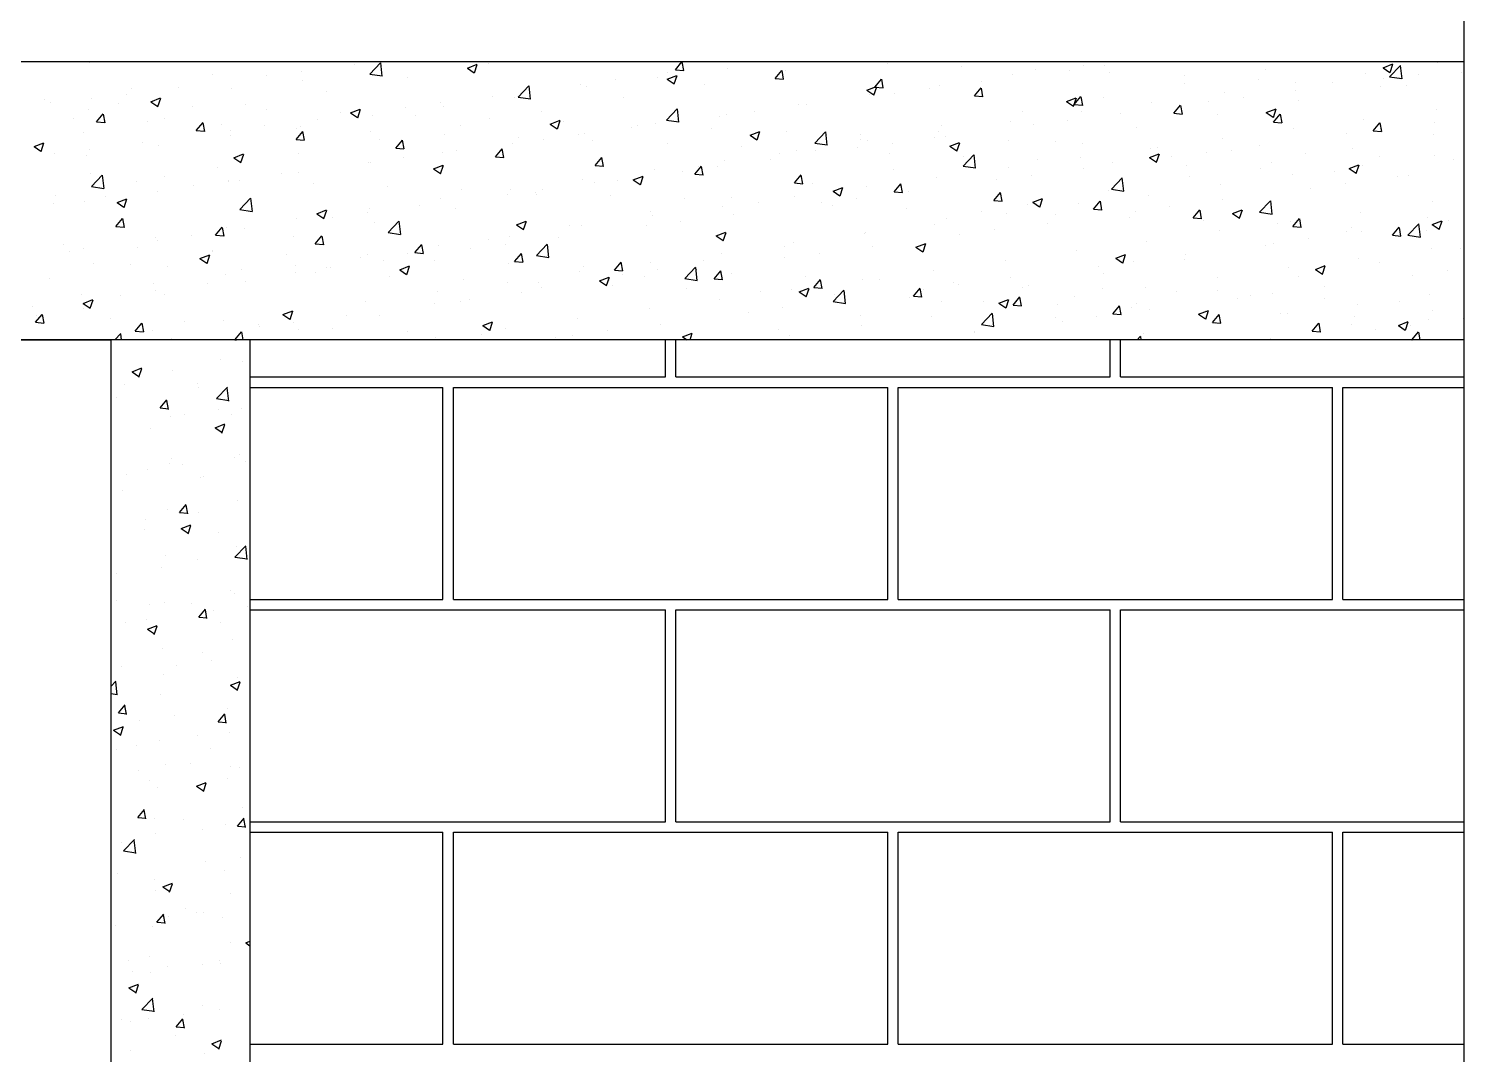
# Model space of a CAD drawing. Header units: metres. Extents: x 2267204 to 2267561, y 3771 to 3959.
# Drawn here: x 2267523.67 to 2267524.868, y 3941.097 to 3941.952 of the extents above; entities that cross this region are included whole.
import ezdxf

# ---------------------------------------------------------------- set-up
doc = ezdxf.new("R2010")
doc.units = ezdxf.units.M
doc.header["$LTSCALE"] = 3.5
doc.header["$MEASUREMENT"] = 0
doc.layers.get('0').update_dxf_attribs({"linetype": 'CONTINUOUS'})

# ---------------------------------------------------------------- blocks, each defined once
blk = doc.blocks.new('A$C267C1C9C')
for p, q in [((4990.573, 2436.658), (4990.573, 2614.691)), ((4990.573, 2595.223), (4842.27, 2595.223)), ((4964.654, 2594.966), (4964.869, 2595.223)), ((4964.933, 2594.938), (4964.88, 2595.223)), ((4945.418, 2595.188), (4945.418, 2595.188)), ((4949.44, 2594.81), (4949.44, 2594.81)), ((4951.225, 2594.766), (4951.225, 2594.766)), ((4952.368, 2594.917), (4952.368, 2594.917)), ((4954.098, 2595.144), (4954.098, 2595.144)), ((4954.608, 2594.823), (4954.964, 2595.194)), ((4954.608, 2594.823), (4955.015, 2594.76)), ((4954.757, 2594.966), (4954.757, 2594.966)), ((4955.02, 2594.755), (4954.97, 2595.189)), ((4957.817, 2595.02), (4958.137, 2595.143)), ((4957.817, 2595.02), (4958.044, 2594.867)), ((4958.05, 2594.862), (4958.142, 2595.138)), ((4958.524, 2595.179), (4958.524, 2595.179)), ((4964.379, 2594.654), (4964.699, 2594.777)), ((4964.409, 2594.859), (4964.409, 2594.859)), ((4964.612, 2594.496), (4964.705, 2594.772)), ((4964.654, 2594.966), (4964.927, 2594.943)), ((4966.375, 2595.016), (4966.375, 2595.016)), ((4967.929, 2594.68), (4968.15, 2594.942)), ((4968.208, 2594.651), (4968.155, 2594.937)), ((4968.257, 2594.952), (4968.257, 2594.952)), ((4971.617, 2595.171), (4971.617, 2595.171)), ((4974.055, 2595.068), (4974.055, 2595.068)), ((4975.714, 2594.795), (4975.714, 2594.795)), ((4976.492, 2594.965), (4976.492, 2594.965)), ((4977.605, 2594.954), (4977.605, 2594.954)), ((4978.058, 2595.116), (4978.058, 2595.116)), ((4978.748, 2595.104), (4978.748, 2595.104)), ((4978.93, 2594.862), (4978.93, 2594.862)), ((4981.368, 2594.759), (4981.368, 2594.759)), ((4984.047, 2594.97), (4984.047, 2594.97)), ((4987.332, 2594.845), (4987.332, 2594.845)), ((4987.904, 2595.03), (4988.223, 2595.153)), ((4987.904, 2595.03), (4988.131, 2594.877)), ((4988.117, 2594.736), (4988.473, 2595.107)), ((4988.117, 2594.736), (4988.523, 2594.673)), ((4988.137, 2594.872), (4988.229, 2595.148)), ((4988.529, 2594.668), (4988.479, 2595.102)), ((4989.06, 2594.819), (4989.06, 2594.819)), ((4989.704, 2595.187), (4989.704, 2595.187)), ((4990.467, 2594.882), (4990.467, 2594.882)), ((4946.777, 2594.353), (4946.777, 2594.353)), ((4948.341, 2594.387), (4948.341, 2594.387)), ((4950.078, 2594.332), (4950.078, 2594.332)), ((4952.385, 2594.624), (4952.385, 2594.624)), ((4953.198, 2594.264), (4953.198, 2594.264)), ((4955.861, 2594.721), (4955.861, 2594.721)), ((4959.482, 2594.067), (4959.838, 2594.438)), ((4959.894, 2593.999), (4959.843, 2594.433)), ((4961.537, 2594.481), (4961.537, 2594.481)), ((4961.724, 2594.402), (4961.724, 2594.402)), ((4962.68, 2594.631), (4962.68, 2594.631)), ((4964.068, 2594.724), (4964.068, 2594.724)), ((4964.379, 2594.654), (4964.607, 2594.501)), ((4965.594, 2594.495), (4965.594, 2594.495)), ((4967.929, 2594.68), (4968.202, 2594.656)), ((4970.942, 2594.288), (4971.262, 2594.411)), ((4970.942, 2594.288), (4971.169, 2594.135)), ((4971.175, 2594.13), (4971.267, 2594.406)), ((4971.205, 2594.393), (4971.425, 2594.656)), ((4971.205, 2594.393), (4971.478, 2594.369)), ((4971.483, 2594.365), (4971.431, 2594.651)), ((4972.991, 2594.346), (4972.991, 2594.346)), ((4973.342, 2594.452), (4973.342, 2594.452)), ((4974.48, 2594.107), (4974.7, 2594.369)), ((4974.759, 2594.078), (4974.706, 2594.364)), ((4974.721, 2594.574), (4974.721, 2594.574)), ((4981.384, 2594.513), (4981.384, 2594.513)), ((4983.805, 2594.656), (4983.805, 2594.656)), ((4985.026, 2594.552), (4985.026, 2594.552)), ((4985.033, 2594.289), (4985.033, 2594.289)), ((4986.243, 2594.553), (4986.243, 2594.553)), ((4987.804, 2594.424), (4987.804, 2594.424)), ((4987.916, 2594.668), (4987.916, 2594.668)), ((4988.681, 2594.45), (4988.681, 2594.45)), ((4943.914, 2593.971), (4943.914, 2593.971)), ((4944.114, 2593.896), (4944.114, 2593.896)), ((4945.468, 2594.008), (4945.468, 2594.008)), ((4946.352, 2593.868), (4946.352, 2593.868)), ((4946.612, 2594.159), (4946.612, 2594.159)), ((4947.418, 2593.913), (4947.737, 2594.036)), ((4947.418, 2593.913), (4947.645, 2593.76)), ((4947.651, 2593.755), (4947.743, 2594.031)), ((4947.734, 2594.01), (4947.734, 2594.01)), ((4950.535, 2593.807), (4950.535, 2593.807)), ((4956.923, 2593.874), (4956.923, 2593.874)), ((4958.653, 2594.101), (4958.653, 2594.101)), ((4959.352, 2594.06), (4959.352, 2594.06)), ((4959.482, 2594.067), (4959.888, 2594.004)), ((4962.931, 2594.038), (4962.931, 2594.038)), ((4968.691, 2593.838), (4968.691, 2593.838)), ((4968.964, 2593.816), (4968.964, 2593.816)), ((4971.036, 2594.16), (4971.036, 2594.16)), ((4971.848, 2594.196), (4971.848, 2594.196)), ((4974.48, 2594.107), (4974.753, 2594.083)), ((4977.504, 2593.923), (4977.824, 2594.045)), ((4977.504, 2593.923), (4977.731, 2593.77)), ((4977.737, 2593.765), (4977.83, 2594.041)), ((4977.755, 2593.82), (4977.975, 2594.083)), ((4977.755, 2593.82), (4978.028, 2593.796)), ((4978.034, 2593.791), (4977.981, 2594.078)), ((4978.721, 2594.056), (4978.721, 2594.056)), ((4980.309, 2593.888), (4980.309, 2593.888)), ((4981.031, 2593.534), (4981.251, 2593.796)), ((4981.309, 2593.505), (4981.256, 2593.791)), ((4982.16, 2593.91), (4982.16, 2593.91)), ((4982.681, 2594.231), (4982.681, 2594.231)), ((4983.303, 2594.061), (4983.303, 2594.061)), ((4985.141, 2593.967), (4985.141, 2593.967)), ((4944.877, 2593.357), (4944.877, 2593.357)), ((4945.362, 2593.668), (4945.362, 2593.668)), ((4945.636, 2593.251), (4945.856, 2593.513)), ((4945.915, 2593.222), (4945.862, 2593.508)), ((4947.872, 2593.35), (4947.872, 2593.35)), ((4948.789, 2593.765), (4948.789, 2593.765)), ((4951.227, 2593.662), (4951.227, 2593.662)), ((4952.896, 2593.343), (4952.896, 2593.343)), ((4953.665, 2593.559), (4953.665, 2593.559)), ((4953.98, 2593.547), (4954.3, 2593.67)), ((4953.98, 2593.547), (4954.207, 2593.394)), ((4954.213, 2593.389), (4954.306, 2593.665)), ((4954.701, 2593.446), (4954.701, 2593.446)), ((4955.78, 2593.723), (4955.78, 2593.723)), ((4956.102, 2593.456), (4956.102, 2593.456)), ((4957.046, 2593.768), (4957.046, 2593.768)), ((4958.54, 2593.353), (4958.54, 2593.353)), ((4960.268, 2593.581), (4960.268, 2593.581)), ((4964.355, 2593.311), (4964.711, 2593.682)), ((4964.767, 2593.244), (4964.717, 2593.677)), ((4966.092, 2593.438), (4966.092, 2593.438)), ((4966.319, 2593.496), (4966.319, 2593.496)), ((4967.235, 2593.588), (4967.235, 2593.588)), ((4976.057, 2593.599), (4976.057, 2593.599)), ((4978.003, 2593.596), (4978.003, 2593.596)), ((4979.276, 2593.531), (4979.276, 2593.531)), ((4981.031, 2593.534), (4981.303, 2593.51)), ((4982.478, 2593.51), (4982.478, 2593.51)), ((4984.067, 2593.557), (4984.387, 2593.68)), ((4984.067, 2593.557), (4984.294, 2593.404)), ((4984.3, 2593.399), (4984.392, 2593.675)), ((4984.306, 2593.247), (4984.526, 2593.509)), ((4984.584, 2593.218), (4984.532, 2593.505)), ((4987.277, 2593.325), (4987.277, 2593.325)), ((4989.648, 2593.667), (4989.648, 2593.667)), ((4945.209, 2592.893), (4945.209, 2592.893)), ((4945.636, 2593.251), (4945.909, 2593.227)), ((4947.314, 2593.254), (4947.314, 2593.254)), ((4948.911, 2592.964), (4949.131, 2593.227)), ((4948.911, 2592.964), (4949.184, 2592.941)), ((4949.19, 2592.936), (4949.137, 2593.222)), ((4949.752, 2593.151), (4949.752, 2593.151)), ((4950.024, 2592.965), (4950.024, 2592.965)), ((4951.167, 2593.116), (4951.167, 2593.116)), ((4952.187, 2592.678), (4952.407, 2592.94)), ((4952.19, 2593.048), (4952.19, 2593.048)), ((4952.329, 2593.104), (4952.329, 2593.104)), ((4952.465, 2592.649), (4952.412, 2592.935)), ((4954.627, 2592.945), (4954.627, 2592.945)), ((4957.605, 2593.123), (4957.605, 2593.123)), ((4960.543, 2593.181), (4960.862, 2593.304)), ((4960.543, 2593.181), (4960.77, 2593.028)), ((4960.776, 2593.023), (4960.868, 2593.299)), ((4960.977, 2593.25), (4960.977, 2593.25)), ((4961.668, 2592.882), (4961.668, 2592.882)), ((4963.208, 2593.058), (4963.208, 2593.058)), ((4963.415, 2593.147), (4963.415, 2593.147)), ((4964.013, 2593.204), (4964.013, 2593.204)), ((4964.355, 2593.311), (4964.761, 2593.248)), ((4965.853, 2593.044), (4965.853, 2593.044)), ((4967.105, 2592.816), (4967.425, 2592.938)), ((4967.338, 2592.658), (4967.431, 2592.934)), ((4968.29, 2592.941), (4968.29, 2592.941)), ((4969.229, 2592.556), (4969.584, 2592.926)), ((4969.641, 2592.488), (4969.59, 2592.921)), ((4973.287, 2592.932), (4973.287, 2592.932)), ((4973.394, 2593.142), (4973.394, 2593.142)), ((4975.658, 2593.275), (4975.658, 2593.275)), ((4976.404, 2593.152), (4976.404, 2593.152)), ((4977.547, 2593.303), (4977.547, 2593.303)), ((4979.815, 2593.053), (4979.815, 2593.053)), ((4984.306, 2593.247), (4984.579, 2593.223)), ((4984.97, 2593.032), (4984.97, 2593.032)), ((4986.715, 2592.867), (4986.715, 2592.867)), ((4987.581, 2592.961), (4987.801, 2593.223)), ((4987.581, 2592.961), (4987.854, 2592.937)), ((4987.86, 2592.932), (4987.807, 2593.218)), ((4987.858, 2593.018), (4987.858, 2593.018)), ((4989.588, 2593.245), (4989.588, 2593.245)), ((4943.581, 2592.44), (4943.901, 2592.563)), ((4943.581, 2592.44), (4943.808, 2592.287)), ((4943.814, 2592.282), (4943.906, 2592.558)), ((4947.14, 2592.586), (4947.14, 2592.586)), ((4947.678, 2592.49), (4947.678, 2592.49)), ((4950.023, 2592.811), (4950.023, 2592.811)), ((4952.187, 2592.678), (4952.459, 2592.654)), ((4954.942, 2592.666), (4954.942, 2592.666)), ((4955.462, 2592.391), (4955.682, 2592.654)), ((4955.462, 2592.391), (4955.735, 2592.367)), ((4955.741, 2592.363), (4955.688, 2592.649)), ((4957.065, 2592.842), (4957.065, 2592.842)), ((4959.297, 2592.54), (4959.297, 2592.54)), ((4959.503, 2592.739), (4959.503, 2592.739)), ((4960.335, 2592.68), (4960.335, 2592.68)), ((4961.479, 2592.83), (4961.479, 2592.83)), ((4961.94, 2592.636), (4961.94, 2592.636)), ((4964.378, 2592.533), (4964.378, 2592.533)), ((4966.816, 2592.43), (4966.816, 2592.43)), ((4967.105, 2592.816), (4967.332, 2592.662)), ((4969.229, 2592.556), (4969.635, 2592.493)), ((4970.647, 2592.395), (4970.647, 2592.395)), ((4970.728, 2592.838), (4970.728, 2592.838)), ((4970.731, 2592.684), (4970.731, 2592.684)), ((4970.98, 2592.64), (4970.98, 2592.64)), ((4971.79, 2592.545), (4971.79, 2592.545)), ((4973.166, 2592.735), (4973.166, 2592.735)), ((4973.52, 2592.773), (4973.52, 2592.773)), ((4973.668, 2592.45), (4973.987, 2592.573)), ((4973.668, 2592.45), (4973.895, 2592.297)), ((4973.9, 2592.292), (4973.993, 2592.568)), ((4975.603, 2592.632), (4975.603, 2592.632)), ((4977.152, 2592.596), (4977.152, 2592.596)), ((4978.041, 2592.529), (4978.041, 2592.529)), ((4980.479, 2592.426), (4980.479, 2592.426)), ((4982.626, 2592.711), (4982.626, 2592.711)), ((4983.831, 2592.487), (4983.831, 2592.487)), ((4989.548, 2592.826), (4989.548, 2592.826)), ((4944.267, 2592.207), (4944.267, 2592.207)), ((4945.307, 2592.148), (4945.307, 2592.148)), ((4945.41, 2592.358), (4945.41, 2592.358)), ((4950.143, 2592.074), (4950.463, 2592.197)), ((4950.143, 2592.074), (4950.371, 2591.921)), ((4950.376, 2591.916), (4950.469, 2592.192)), ((4952.279, 2592.209), (4952.279, 2592.209)), ((4954.579, 2591.922), (4954.579, 2591.922)), ((4954.646, 2591.926), (4954.646, 2591.926)), ((4955.722, 2592.073), (4955.722, 2592.073)), ((4956.99, 2592.248), (4956.99, 2592.248)), ((4957.451, 2592.3), (4957.451, 2592.3)), ((4958.737, 2592.105), (4958.957, 2592.367)), ((4958.737, 2592.105), (4959.01, 2592.081)), ((4959.016, 2592.076), (4958.963, 2592.362)), ((4962.012, 2591.818), (4962.233, 2592.081)), ((4962.291, 2591.789), (4962.238, 2592.076)), ((4966.264, 2591.976), (4966.264, 2591.976)), ((4967.763, 2592.015), (4967.763, 2592.015)), ((4968.068, 2592.227), (4968.068, 2592.227)), ((4968.636, 2592.318), (4968.636, 2592.318)), ((4969.253, 2592.327), (4969.253, 2592.327)), ((4971.691, 2592.224), (4971.691, 2592.224)), ((4974.102, 2591.8), (4974.458, 2592.171)), ((4974.128, 2592.121), (4974.128, 2592.121)), ((4974.514, 2591.732), (4974.464, 2592.166)), ((4974.489, 2592.139), (4974.489, 2592.139)), ((4976.566, 2592.018), (4976.566, 2592.018)), ((4977.947, 2592.076), (4977.947, 2592.076)), ((4979.004, 2591.915), (4979.004, 2591.915)), ((4980.23, 2592.084), (4980.55, 2592.207)), ((4980.23, 2592.084), (4980.457, 2591.931)), ((4980.254, 2592.368), (4980.254, 2592.368)), ((4980.463, 2591.926), (4980.556, 2592.202)), ((4980.959, 2592.109), (4980.959, 2592.109)), ((4982.102, 2592.26), (4982.102, 2592.26)), ((4982.916, 2592.323), (4982.916, 2592.323)), ((4984.222, 2591.912), (4984.222, 2591.912)), ((4985.354, 2592.22), (4985.354, 2592.22)), ((4986.885, 2592.369), (4986.885, 2592.369)), ((4987.791, 2592.117), (4987.791, 2592.117)), ((4989.593, 2592.147), (4989.593, 2592.147)), ((4990.229, 2592.014), (4990.229, 2592.014)), ((4945.443, 2591.546), (4945.443, 2591.546)), ((4945.467, 2591.131), (4945.823, 2591.501)), ((4945.879, 2591.063), (4945.828, 2591.496)), ((4947.881, 2591.443), (4947.881, 2591.443)), ((4949.616, 2591.752), (4949.616, 2591.752)), ((4951.695, 2591.542), (4951.695, 2591.542)), ((4952.274, 2591.584), (4952.274, 2591.584)), ((4956.706, 2591.709), (4957.026, 2591.831)), ((4956.706, 2591.709), (4956.933, 2591.555)), ((4956.939, 2591.55), (4957.031, 2591.826)), ((4962.012, 2591.818), (4962.285, 2591.794)), ((4963.268, 2591.343), (4963.588, 2591.466)), ((4963.501, 2591.185), (4963.594, 2591.461)), ((4963.957, 2591.684), (4963.957, 2591.684)), ((4964.891, 2591.637), (4964.891, 2591.637)), ((4965.288, 2591.532), (4965.508, 2591.794)), ((4965.288, 2591.532), (4965.561, 2591.508)), ((4965.405, 2591.77), (4965.405, 2591.77)), ((4965.566, 2591.503), (4965.514, 2591.789)), ((4966.034, 2591.787), (4966.034, 2591.787)), ((4968.563, 2591.245), (4968.783, 2591.507)), ((4968.842, 2591.216), (4968.789, 2591.503)), ((4971.826, 2591.682), (4971.826, 2591.682)), ((4974.102, 2591.8), (4974.508, 2591.737)), ((4975.603, 2591.754), (4975.603, 2591.754)), ((4976.345, 2591.502), (4976.345, 2591.502)), ((4978.075, 2591.73), (4978.075, 2591.73)), ((4981.441, 2591.812), (4981.441, 2591.812)), ((4981.559, 2591.455), (4981.559, 2591.455)), ((4983.879, 2591.709), (4983.879, 2591.709)), ((4984.915, 2591.512), (4984.915, 2591.512)), ((4986.317, 2591.606), (4986.317, 2591.606)), ((4986.793, 2591.719), (4987.112, 2591.841)), ((4986.793, 2591.719), (4987.02, 2591.565)), ((4987.025, 2591.56), (4987.118, 2591.836)), ((4987.221, 2591.804), (4987.221, 2591.804)), ((4988.387, 2591.444), (4988.387, 2591.444)), ((4988.754, 2591.503), (4988.754, 2591.503)), ((4945.467, 2591.131), (4945.873, 2591.068)), ((4946.952, 2591.295), (4946.952, 2591.295)), ((4947.623, 2590.97), (4947.623, 2590.97)), ((4948.822, 2591.164), (4948.822, 2591.164)), ((4949.966, 2591.315), (4949.966, 2591.315)), ((4949.967, 2591.291), (4949.967, 2591.291)), ((4950.318, 2591.34), (4950.318, 2591.34)), ((4952.756, 2591.237), (4952.756, 2591.237)), ((4955.194, 2591.134), (4955.194, 2591.134)), ((4957.631, 2591.031), (4957.631, 2591.031)), ((4959.241, 2591.02), (4959.241, 2591.02)), ((4960.277, 2591.029), (4960.277, 2591.029)), ((4961.613, 2591.362), (4961.613, 2591.362)), ((4962.007, 2591.257), (4962.007, 2591.257)), ((4962.742, 2591.313), (4962.742, 2591.313)), ((4963.268, 2591.343), (4963.495, 2591.19)), ((4968.563, 2591.245), (4968.836, 2591.221)), ((4969.163, 2591.225), (4969.163, 2591.225)), ((4969.831, 2590.977), (4970.151, 2591.1)), ((4969.831, 2590.977), (4970.058, 2590.824)), ((4970.064, 2590.819), (4970.156, 2591.095)), ((4970.925, 2591.12), (4970.925, 2591.12)), ((4971.838, 2590.959), (4972.058, 2591.221)), ((4971.838, 2590.959), (4972.111, 2590.935)), ((4972.117, 2590.93), (4972.064, 2591.216)), ((4972.318, 2590.972), (4972.318, 2590.972)), ((4973.231, 2591.412), (4973.231, 2591.412)), ((4975.202, 2591.351), (4975.202, 2591.351)), ((4978.896, 2590.998), (4978.896, 2590.998)), ((4978.976, 2591.044), (4979.331, 2591.415)), ((4978.976, 2591.044), (4979.382, 2590.981)), ((4979.388, 2590.976), (4979.337, 2591.41)), ((4982.57, 2591.191), (4982.57, 2591.191)), ((4985.514, 2591.066), (4985.514, 2591.066)), ((4986.657, 2591.217), (4986.657, 2591.217)), ((4944.209, 2590.557), (4944.209, 2590.557)), ((4944.289, 2590.838), (4944.289, 2590.838)), ((4945.251, 2590.627), (4945.251, 2590.627)), ((4945.939, 2590.785), (4945.939, 2590.785)), ((4946.307, 2590.601), (4946.626, 2590.724)), ((4946.307, 2590.601), (4946.534, 2590.448)), ((4946.54, 2590.443), (4946.632, 2590.719)), ((4950.34, 2590.375), (4950.696, 2590.746)), ((4950.752, 2590.307), (4950.702, 2590.741)), ((4956.25, 2590.499), (4956.25, 2590.499)), ((4956.935, 2590.727), (4956.935, 2590.727)), ((4959.134, 2590.879), (4959.134, 2590.879)), ((4960.069, 2590.928), (4960.069, 2590.928)), ((4960.079, 2590.856), (4960.079, 2590.856)), ((4962.507, 2590.825), (4962.507, 2590.825)), ((4964.944, 2590.722), (4964.944, 2590.722)), ((4966.499, 2590.768), (4966.499, 2590.768)), ((4967.382, 2590.619), (4967.382, 2590.619)), ((4968.58, 2590.798), (4968.58, 2590.798)), ((4969.446, 2590.594), (4969.446, 2590.594)), ((4969.819, 2590.516), (4969.819, 2590.516)), ((4970.589, 2590.744), (4970.589, 2590.744)), ((4975.114, 2590.672), (4975.334, 2590.934)), ((4975.114, 2590.672), (4975.386, 2590.648)), ((4975.392, 2590.643), (4975.339, 2590.929)), ((4976.233, 2590.541), (4976.233, 2590.541)), ((4976.393, 2590.611), (4976.713, 2590.734)), ((4976.393, 2590.611), (4976.62, 2590.458)), ((4976.626, 2590.453), (4976.719, 2590.729)), ((4977.892, 2590.556), (4977.892, 2590.556)), ((4978.389, 2590.385), (4978.609, 2590.648)), ((4978.668, 2590.357), (4978.615, 2590.643)), ((4980.198, 2590.848), (4980.198, 2590.848)), ((4982.63, 2590.686), (4982.63, 2590.686)), ((4983.849, 2590.288), (4984.205, 2590.659)), ((4984.261, 2590.22), (4984.211, 2590.654)), ((4989.537, 2590.627), (4989.537, 2590.627)), ((4946.27, 2589.816), (4946.49, 2590.079)), ((4946.548, 2589.787), (4946.495, 2590.074)), ((4950.34, 2590.375), (4950.747, 2590.312)), ((4952.218, 2590.064), (4952.218, 2590.064)), ((4952.869, 2590.236), (4953.189, 2590.358)), ((4952.869, 2590.236), (4953.096, 2590.083)), ((4953.102, 2590.078), (4953.195, 2590.354)), ((4953.378, 2590.121), (4953.378, 2590.121)), ((4954.521, 2590.272), (4954.521, 2590.272)), ((4954.59, 2590.406), (4954.59, 2590.406)), ((4957.416, 2590.399), (4957.416, 2590.399)), ((4963.836, 2590.31), (4963.836, 2590.31)), ((4963.902, 2590.163), (4963.902, 2590.163)), ((4966.208, 2590.456), (4966.208, 2590.456)), ((4966.562, 2590.214), (4966.562, 2590.214)), ((4972.257, 2590.413), (4972.257, 2590.413)), ((4973.569, 2590.084), (4973.569, 2590.084)), ((4974.695, 2590.31), (4974.695, 2590.31)), ((4975.547, 2590.234), (4975.547, 2590.234)), ((4977.132, 2590.207), (4977.132, 2590.207)), ((4978.389, 2590.385), (4978.662, 2590.362)), ((4979.57, 2590.104), (4979.57, 2590.104)), ((4979.757, 2590.308), (4979.757, 2590.308)), ((4980.901, 2590.459), (4980.901, 2590.459)), ((4981.664, 2590.099), (4981.884, 2590.361)), ((4981.664, 2590.099), (4981.937, 2590.075)), ((4981.943, 2590.07), (4981.89, 2590.356)), ((4982.956, 2590.246), (4983.275, 2590.368)), ((4982.956, 2590.246), (4983.183, 2590.093)), ((4983.189, 2590.088), (4983.281, 2590.364)), ((4983.849, 2590.288), (4984.255, 2590.225)), ((4984.939, 2589.812), (4985.16, 2590.075)), ((4985.218, 2589.784), (4985.165, 2590.07)), ((4987.166, 2590.284), (4987.166, 2590.284)), ((4989.359, 2590.102), (4989.359, 2590.102)), ((4990.069, 2590.023), (4990.069, 2590.023)), ((4946.27, 2589.816), (4946.543, 2589.792)), ((4949.545, 2589.53), (4949.765, 2589.792)), ((4949.824, 2589.501), (4949.771, 2589.787)), ((4949.912, 2589.771), (4949.912, 2589.771)), ((4950.494, 2589.741), (4950.494, 2589.741)), ((4954.753, 2589.942), (4954.753, 2589.942)), ((4955.214, 2589.619), (4955.57, 2589.99)), ((4955.214, 2589.619), (4955.62, 2589.556)), ((4955.626, 2589.551), (4955.575, 2589.985)), ((4959.432, 2589.87), (4959.751, 2589.993)), ((4959.432, 2589.87), (4959.659, 2589.717)), ((4959.664, 2589.712), (4959.757, 2589.988)), ((4961.173, 2589.853), (4961.173, 2589.853)), ((4961.557, 2589.842), (4961.557, 2589.842)), ((4963.689, 2589.836), (4963.689, 2589.836)), ((4964.832, 2589.986), (4964.832, 2589.986)), ((4965.994, 2589.504), (4966.314, 2589.627)), ((4966.227, 2589.346), (4966.32, 2589.622)), ((4970.869, 2589.6), (4970.869, 2589.6)), ((4970.906, 2589.627), (4970.906, 2589.627)), ((4973.176, 2589.892), (4973.176, 2589.892)), ((4974.001, 2589.55), (4974.001, 2589.55)), ((4975.144, 2589.701), (4975.144, 2589.701)), ((4976.874, 2589.929), (4976.874, 2589.929)), ((4982.008, 2590.001), (4982.008, 2590.001)), ((4982.515, 2589.67), (4982.515, 2589.67)), ((4984.445, 2589.898), (4984.445, 2589.898)), ((4984.859, 2589.992), (4984.859, 2589.992)), ((4984.939, 2589.812), (4985.212, 2589.788)), ((4986.696, 2589.645), (4986.696, 2589.645)), ((4986.883, 2589.795), (4986.883, 2589.795)), ((4987.185, 2589.643), (4987.185, 2589.643)), ((4988.215, 2589.526), (4988.435, 2589.788)), ((4988.493, 2589.497), (4988.441, 2589.783)), ((4988.722, 2589.532), (4989.078, 2589.903)), ((4989.134, 2589.464), (4989.084, 2589.898)), ((4989.321, 2589.692), (4989.321, 2589.692)), ((4989.518, 2589.88), (4989.838, 2590.003)), ((4989.518, 2589.88), (4989.745, 2589.727)), ((4989.751, 2589.722), (4989.844, 2589.998)), ((4944.554, 2589.213), (4944.554, 2589.213)), ((4945.196, 2589.107), (4945.196, 2589.107)), ((4946.992, 2589.11), (4946.992, 2589.11)), ((4947.567, 2589.45), (4947.567, 2589.45)), ((4947.621, 2589.363), (4947.621, 2589.363)), ((4948.764, 2589.514), (4948.764, 2589.514)), ((4949.545, 2589.53), (4949.818, 2589.506)), ((4952.09, 2589.485), (4952.09, 2589.485)), ((4952.82, 2589.243), (4953.04, 2589.505)), ((4952.82, 2589.243), (4953.093, 2589.219)), ((4953.099, 2589.214), (4953.046, 2589.501)), ((4956.095, 2588.957), (4956.316, 2589.219)), ((4956.374, 2588.928), (4956.321, 2589.214)), ((4956.879, 2589.207), (4956.879, 2589.207)), ((4957.933, 2589.078), (4957.933, 2589.078)), ((4958.51, 2589.396), (4958.51, 2589.396)), ((4959.076, 2589.228), (4959.076, 2589.228)), ((4959.186, 2589.5), (4959.186, 2589.5)), ((4960.087, 2588.863), (4960.443, 2589.234)), ((4960.499, 2588.795), (4960.449, 2589.229)), ((4960.805, 2589.456), (4960.805, 2589.456)), ((4965.994, 2589.504), (4966.221, 2589.351)), ((4968.243, 2589.169), (4968.243, 2589.169)), ((4968.525, 2589.278), (4968.525, 2589.278)), ((4971.117, 2589.171), (4971.117, 2589.171)), ((4972.557, 2589.139), (4972.876, 2589.261)), ((4972.557, 2589.139), (4972.784, 2588.985)), ((4972.789, 2588.981), (4972.882, 2589.256)), ((4980.143, 2589.328), (4980.143, 2589.328)), ((4984.033, 2589.188), (4984.033, 2589.188)), ((4984.313, 2589.265), (4984.313, 2589.265)), ((4985.456, 2589.416), (4985.456, 2589.416)), ((4988.215, 2589.526), (4988.488, 2589.502)), ((4988.722, 2589.532), (4989.129, 2589.469)), ((4989.482, 2589.107), (4989.482, 2589.107)), ((4990.453, 2589.099), (4990.453, 2589.099)), ((4944.737, 2588.984), (4944.737, 2588.984)), ((4945.517, 2588.6), (4945.517, 2588.6)), ((4949.032, 2588.763), (4949.352, 2588.886)), ((4949.032, 2588.763), (4949.259, 2588.61)), ((4949.265, 2588.605), (4949.358, 2588.881)), ((4949.427, 2589.027), (4949.427, 2589.027)), ((4949.429, 2589.007), (4949.429, 2589.007)), ((4951.867, 2588.904), (4951.867, 2588.904)), ((4954.304, 2588.801), (4954.304, 2588.801)), ((4954.535, 2588.886), (4954.535, 2588.886)), ((4955.049, 2588.698), (4955.049, 2588.698)), ((4955.847, 2588.939), (4955.847, 2588.939)), ((4956.095, 2588.957), (4956.368, 2588.933)), ((4956.742, 2588.698), (4956.742, 2588.698)), ((4959.371, 2588.67), (4959.591, 2588.932)), ((4959.371, 2588.67), (4959.644, 2588.646)), ((4959.649, 2588.641), (4959.597, 2588.927)), ((4960.087, 2588.863), (4960.493, 2588.8)), ((4962.646, 2588.383), (4962.866, 2588.646)), ((4962.925, 2588.355), (4962.872, 2588.641)), ((4963.846, 2588.643), (4963.846, 2588.643)), ((4965.58, 2588.712), (4965.58, 2588.712)), ((4966.153, 2588.936), (4966.153, 2588.936)), ((4968.245, 2588.793), (4968.245, 2588.793)), ((4969.388, 2588.943), (4969.388, 2588.943)), ((4975.492, 2588.714), (4975.492, 2588.714)), ((4977.836, 2589.036), (4977.836, 2589.036)), ((4979.119, 2588.773), (4979.439, 2588.896)), ((4979.119, 2588.773), (4979.346, 2588.62)), ((4979.352, 2588.615), (4979.444, 2588.891)), ((4979.699, 2588.658), (4979.699, 2588.658)), ((4981.37, 2588.73), (4981.37, 2588.73)), ((4981.429, 2588.885), (4981.429, 2588.885)), ((4987.11, 2588.764), (4987.11, 2588.764)), ((4987.79, 2588.642), (4987.79, 2588.642)), ((4946.764, 2588.57), (4946.764, 2588.57)), ((4947.954, 2588.497), (4947.954, 2588.497)), ((4949.856, 2588.251), (4949.856, 2588.251)), ((4950.392, 2588.394), (4950.392, 2588.394)), ((4952.163, 2588.543), (4952.163, 2588.543)), ((4952.176, 2588.32), (4952.176, 2588.32)), ((4952.83, 2588.291), (4952.83, 2588.291)), ((4953.184, 2588.482), (4953.184, 2588.482)), ((4953.319, 2588.471), (4953.319, 2588.471)), ((4955.267, 2588.188), (4955.267, 2588.188)), ((4955.595, 2588.397), (4955.915, 2588.52)), ((4955.595, 2588.397), (4955.822, 2588.244)), ((4955.828, 2588.239), (4955.92, 2588.515)), ((4959.18, 2588.595), (4959.18, 2588.595)), ((4961.502, 2588.322), (4961.502, 2588.322)), ((4961.617, 2588.492), (4961.617, 2588.492)), ((4962.157, 2588.032), (4962.477, 2588.154)), ((4962.39, 2587.873), (4962.483, 2588.149)), ((4962.646, 2588.383), (4962.919, 2588.36)), ((4962.917, 2588.255), (4962.917, 2588.255)), ((4963.631, 2588.185), (4963.631, 2588.185)), ((4964.055, 2588.389), (4964.055, 2588.389)), ((4964.961, 2588.107), (4965.316, 2588.478)), ((4965.373, 2588.039), (4965.322, 2588.473)), ((4965.361, 2588.413), (4965.361, 2588.413)), ((4965.921, 2588.097), (4966.141, 2588.359)), ((4966.2, 2588.068), (4966.147, 2588.354)), ((4966.493, 2588.286), (4966.493, 2588.286)), ((4968.93, 2588.183), (4968.93, 2588.183)), ((4973.12, 2588.372), (4973.12, 2588.372)), ((4975.672, 2588.128), (4975.672, 2588.128)), ((4978.556, 2588.507), (4978.556, 2588.507)), ((4978.707, 2588.273), (4978.707, 2588.273)), ((4982.459, 2588.15), (4982.459, 2588.15)), ((4984.804, 2588.472), (4984.804, 2588.472)), ((4985.127, 2588.185), (4985.127, 2588.185)), ((4985.681, 2588.407), (4986.001, 2588.53)), ((4985.681, 2588.407), (4985.909, 2588.254)), ((4985.914, 2588.249), (4986.007, 2588.525)), ((4988.868, 2588.222), (4988.868, 2588.222)), ((4990.011, 2588.372), (4990.011, 2588.372)), ((4944.101, 2588.113), (4944.101, 2588.113)), ((4947.512, 2587.93), (4947.512, 2587.93)), ((4947.563, 2587.713), (4947.563, 2587.713)), ((4949.292, 2587.94), (4949.292, 2587.94)), ((4950.521, 2588.025), (4950.521, 2588.025)), ((4956.824, 2587.687), (4956.824, 2587.687)), ((4957.705, 2588.085), (4957.705, 2588.085)), ((4959.13, 2587.979), (4959.13, 2587.979)), ((4959.604, 2587.655), (4959.604, 2587.655)), ((4960.143, 2587.982), (4960.143, 2587.982)), ((4960.254, 2587.798), (4960.254, 2587.798)), ((4962.157, 2588.032), (4962.384, 2587.878)), ((4962.488, 2588.035), (4962.488, 2588.035)), ((4962.58, 2587.879), (4962.58, 2587.879)), ((4964.961, 2588.107), (4965.367, 2588.044)), ((4965.018, 2587.776), (4965.018, 2587.776)), ((4965.921, 2588.097), (4966.194, 2588.073)), ((4967.455, 2587.673), (4967.455, 2587.673)), ((4968.469, 2587.758), (4968.469, 2587.758)), ((4968.72, 2587.666), (4969.039, 2587.789)), ((4968.72, 2587.666), (4968.947, 2587.513)), ((4968.953, 2587.508), (4969.045, 2587.784)), ((4969.197, 2587.81), (4969.417, 2588.073)), ((4969.197, 2587.81), (4969.47, 2587.786)), ((4969.475, 2587.782), (4969.422, 2588.068)), ((4969.834, 2587.352), (4970.19, 2587.722)), ((4970.246, 2587.284), (4970.196, 2587.717)), ((4970.814, 2588.079), (4970.814, 2588.079)), ((4971.368, 2588.08), (4971.368, 2588.08)), ((4972.472, 2587.524), (4972.692, 2587.786)), ((4972.751, 2587.495), (4972.698, 2587.781)), ((4972.8, 2587.749), (4972.8, 2587.749)), ((4973.806, 2587.977), (4973.806, 2587.977)), ((4973.943, 2587.9), (4973.943, 2587.9)), ((4976.044, 2587.816), (4976.044, 2587.816)), ((4976.243, 2587.874), (4976.243, 2587.874)), ((4978.681, 2587.771), (4978.681, 2587.771)), ((4980.087, 2587.808), (4980.087, 2587.808)), ((4981.118, 2587.668), (4981.118, 2587.668)), ((4982.464, 2587.728), (4982.464, 2587.728)), ((4985.984, 2587.842), (4985.984, 2587.842)), ((4945.14, 2587.587), (4945.14, 2587.587)), ((4945.196, 2587.29), (4945.515, 2587.413)), ((4945.196, 2587.29), (4945.423, 2587.137)), ((4945.428, 2587.132), (4945.521, 2587.408)), ((4946.42, 2587.562), (4946.42, 2587.562)), ((4947.858, 2587.568), (4947.858, 2587.568)), ((4954.479, 2587.366), (4954.479, 2587.366)), ((4956.732, 2587.277), (4956.732, 2587.277)), ((4957.591, 2587.341), (4957.591, 2587.341)), ((4957.875, 2587.427), (4957.875, 2587.427)), ((4966.097, 2587.416), (4966.097, 2587.416)), ((4969.834, 2587.352), (4970.24, 2587.289)), ((4969.893, 2587.57), (4969.893, 2587.57)), ((4969.916, 2587.37), (4969.916, 2587.37)), ((4972.331, 2587.467), (4972.331, 2587.467)), ((4972.472, 2587.524), (4972.745, 2587.5)), ((4973.381, 2587.359), (4973.381, 2587.359)), ((4974.768, 2587.364), (4974.768, 2587.364)), ((4975.282, 2587.3), (4975.602, 2587.423)), ((4975.282, 2587.3), (4975.509, 2587.147)), ((4975.436, 2587.194), (4975.436, 2587.194)), ((4975.515, 2587.142), (4975.608, 2587.418)), ((4975.747, 2587.237), (4975.967, 2587.5)), ((4975.747, 2587.237), (4976.02, 2587.213)), ((4976.026, 2587.208), (4975.973, 2587.495)), ((4977.206, 2587.261), (4977.206, 2587.261)), ((4977.781, 2587.516), (4977.781, 2587.516)), ((4979.022, 2586.951), (4979.243, 2587.213)), ((4979.301, 2586.922), (4979.248, 2587.208)), ((4979.801, 2587.271), (4979.801, 2587.271)), ((4983.111, 2587.464), (4983.111, 2587.464)), ((4983.556, 2587.565), (4983.556, 2587.565)), ((4984.255, 2587.615), (4984.255, 2587.615)), ((4985.994, 2587.462), (4985.994, 2587.462)), ((4987.055, 2587.244), (4987.055, 2587.244)), ((4988.431, 2587.359), (4988.431, 2587.359)), ((4989.426, 2587.586), (4989.426, 2587.586)), ((4943.536, 2587.183), (4943.536, 2587.183)), ((4943.628, 2586.668), (4943.848, 2586.93)), ((4943.645, 2586.892), (4943.645, 2586.892)), ((4943.907, 2586.639), (4943.854, 2586.925)), ((4945.195, 2587.111), (4945.195, 2587.111)), ((4946.083, 2586.789), (4946.083, 2586.789)), ((4949.801, 2586.731), (4949.801, 2586.731)), ((4951.758, 2586.924), (4952.078, 2587.047)), ((4951.758, 2586.924), (4951.985, 2586.771)), ((4951.991, 2586.766), (4952.084, 2587.042)), ((4952.107, 2587.023), (4952.107, 2587.023)), ((4953.848, 2586.897), (4953.848, 2586.897)), ((4954.928, 2586.884), (4954.928, 2586.884)), ((4961.446, 2586.802), (4961.446, 2586.802)), ((4963.791, 2587.123), (4963.791, 2587.123)), ((4967.043, 2586.992), (4967.043, 2586.992)), ((4968.186, 2587.142), (4968.186, 2587.142)), ((4970.718, 2586.902), (4970.718, 2586.902)), ((4973.065, 2586.852), (4973.065, 2586.852)), ((4974.708, 2586.596), (4975.063, 2586.966)), ((4975.12, 2586.528), (4975.069, 2586.962)), ((4977.138, 2586.814), (4977.138, 2586.814)), ((4978.498, 2586.857), (4978.498, 2586.857)), ((4979.022, 2586.951), (4979.295, 2586.927)), ((4979.644, 2587.158), (4979.644, 2587.158)), ((4980.227, 2587.084), (4980.227, 2587.084)), ((4981.845, 2586.934), (4982.164, 2587.057)), ((4981.845, 2586.934), (4982.072, 2586.781)), ((4982.078, 2586.776), (4982.17, 2587.052)), ((4982.081, 2587.055), (4982.081, 2587.055)), ((4982.298, 2586.664), (4982.518, 2586.926)), ((4982.576, 2586.635), (4982.524, 2586.922)), ((4984.519, 2586.952), (4984.519, 2586.952)), ((4984.748, 2586.952), (4984.748, 2586.952)), ((4986.957, 2586.849), (4986.957, 2586.849)), ((4989.394, 2586.746), (4989.394, 2586.746)), ((4989.534, 2587.044), (4989.534, 2587.044)), ((4990.539, 2586.799), (4990.539, 2586.799)), ((4943.628, 2586.668), (4943.901, 2586.644)), ((4946.229, 2586.09), (4946.428, 2586.297)), ((4946.457, 2586.09), (4946.434, 2586.292)), ((4946.903, 2586.381), (4947.123, 2586.644)), ((4946.903, 2586.381), (4947.176, 2586.357)), ((4947.182, 2586.353), (4947.129, 2586.639)), ((4947.456, 2586.409), (4947.456, 2586.409)), ((4948.521, 2586.686), (4948.521, 2586.686)), ((4950.178, 2586.095), (4950.399, 2586.357)), ((4950.453, 2586.09), (4950.404, 2586.352)), ((4950.958, 2586.583), (4950.958, 2586.583)), ((4950.975, 2586.519), (4950.975, 2586.519)), ((4952.118, 2586.669), (4952.118, 2586.669)), ((4952.265, 2586.427), (4952.265, 2586.427)), ((4953.396, 2586.48), (4953.396, 2586.48)), ((4955.834, 2586.377), (4955.834, 2586.377)), ((4958.271, 2586.274), (4958.271, 2586.274)), ((4958.32, 2586.559), (4958.64, 2586.681)), ((4958.32, 2586.559), (4958.548, 2586.406)), ((4958.553, 2586.401), (4958.646, 2586.677)), ((4959.075, 2586.459), (4959.075, 2586.459)), ((4962.43, 2586.384), (4962.43, 2586.384)), ((4964.159, 2586.612), (4964.159, 2586.612)), ((4964.883, 2586.193), (4965.203, 2586.316)), ((4965.134, 2586.09), (4965.208, 2586.311)), ((4968.055, 2586.445), (4968.055, 2586.445)), ((4970.758, 2586.559), (4970.758, 2586.559)), ((4974.471, 2586.327), (4974.471, 2586.327)), ((4974.475, 2586.357), (4974.475, 2586.357)), ((4974.708, 2586.596), (4975.114, 2586.533)), ((4977.355, 2586.706), (4977.355, 2586.706)), ((4980.032, 2586.288), (4980.032, 2586.288)), ((4982.298, 2586.664), (4982.571, 2586.64)), ((4982.404, 2586.63), (4982.404, 2586.63)), ((4985.573, 2586.378), (4985.793, 2586.64)), ((4985.573, 2586.378), (4985.846, 2586.354)), ((4985.852, 2586.349), (4985.799, 2586.635)), ((4986.871, 2586.587), (4986.871, 2586.587)), ((4987.667, 2586.421), (4987.667, 2586.421)), ((4988.407, 2586.569), (4988.727, 2586.691)), ((4988.407, 2586.569), (4988.634, 2586.415)), ((4988.64, 2586.411), (4988.733, 2586.687)), ((4988.81, 2586.571), (4988.81, 2586.571)), ((4988.848, 2586.091), (4989.068, 2586.353)), ((4989.122, 2586.09), (4989.074, 2586.348)), ((4990.573, 2586.09), (4842.27, 2586.09)), ((4886.74, 2586.09), (4946.103, 2586.09)), ((4946.103, 2586.09), (4946.103, 2458.231)), ((4948.091, 2586.139), (4948.091, 2586.139)), ((4950.178, 2586.095), (4950.235, 2586.09)), ((4950.669, 2586.09), (4950.669, 2458.231)), ((4956.768, 2586.167), (4956.768, 2586.167)), ((4960.709, 2586.171), (4960.709, 2586.171)), ((4961.287, 2586.234), (4961.287, 2586.234)), ((4964.322, 2584.874), (4964.322, 2586.09)), ((4964.665, 2584.874), (4964.665, 2586.09)), ((4964.883, 2586.193), (4965.036, 2586.09)), ((4968.414, 2586.238), (4968.414, 2586.238)), ((4972.742, 2586.099), (4972.742, 2586.099)), ((4978.934, 2584.874), (4978.934, 2586.09)), ((4979.277, 2584.874), (4979.277, 2586.09)), ((4979.821, 2586.09), (4979.937, 2586.211)), ((4979.956, 2586.09), (4979.942, 2586.206)), ((4984.208, 2586.13), (4984.208, 2586.13)), ((4988.848, 2586.091), (4988.861, 2586.09)), ((4949.711, 2585.442), (4949.711, 2585.442)), ((4950.44, 2585.373), (4950.44, 2585.373)), ((4946.801, 2585.047), (4947.121, 2585.17)), ((4946.801, 2585.047), (4947.028, 2584.894)), ((4946.827, 2585.063), (4946.827, 2585.063)), ((4947.025, 2584.872), (4947.117, 2585.148)), ((4948.134, 2585.08), (4948.134, 2585.08)), ((4950.669, 2584.874), (4964.322, 2584.874)), ((4964.665, 2584.874), (4978.934, 2584.874)), ((4979.277, 2584.874), (4990.573, 2584.874)), ((4946.554, 2584.621), (4946.554, 2584.621)), ((4948.966, 2584.648), (4948.966, 2584.648)), ((4948.992, 2584.518), (4948.992, 2584.518)), ((4949.576, 2584.162), (4949.932, 2584.533)), ((4949.978, 2584.082), (4949.928, 2584.515)), ((4950.669, 2584.532), (4957.016, 2584.532)), ((4957.016, 2577.568), (4957.016, 2584.532)), ((4957.358, 2584.532), (4971.628, 2584.532)), ((4957.358, 2577.568), (4957.358, 2584.532)), ((4971.628, 2577.568), (4971.628, 2584.532)), ((4971.971, 2584.532), (4986.241, 2584.532)), ((4971.971, 2577.568), (4971.971, 2584.532)), ((4986.241, 2577.568), (4986.241, 2584.532)), ((4986.583, 2584.532), (4990.573, 2584.532)), ((4986.583, 2577.568), (4986.583, 2584.532)), ((4946.303, 2584.191), (4946.303, 2584.191)), ((4947.726, 2583.856), (4947.946, 2584.118)), ((4947.995, 2583.81), (4947.942, 2584.096)), ((4949.576, 2584.162), (4949.982, 2584.099)), ((4947.726, 2583.856), (4947.999, 2583.832)), ((4948.078, 2583.56), (4948.078, 2583.56)), ((4948.51, 2583.641), (4948.51, 2583.641)), ((4949.653, 2583.792), (4949.653, 2583.792)), ((4950.061, 2583.645), (4950.061, 2583.645)), ((4950.385, 2583.852), (4950.385, 2583.852)), ((4947.398, 2583.188), (4947.398, 2583.188)), ((4949.527, 2583.208), (4949.847, 2583.331)), ((4949.527, 2583.208), (4949.754, 2583.055)), ((4949.75, 2583.033), (4949.843, 2583.309)), ((4948.023, 2582.04), (4948.023, 2582.04)), ((4948.102, 2582.184), (4948.102, 2582.184)), ((4950.181, 2582.218), (4950.181, 2582.218)), ((4950.329, 2582.332), (4950.329, 2582.332)), ((4950.54, 2582.081), (4950.54, 2582.081)), ((4946.628, 2581.674), (4946.628, 2581.674)), ((4947.309, 2581.84), (4947.309, 2581.84)), ((4948.452, 2581.991), (4948.452, 2581.991)), ((4949.065, 2581.571), (4949.065, 2581.571)), ((4949.142, 2581.59), (4949.142, 2581.59)), ((4946.479, 2581.133), (4946.479, 2581.133)), ((4948.359, 2580.421), (4948.579, 2580.684)), ((4948.629, 2580.375), (4948.576, 2580.661)), ((4950.273, 2580.812), (4950.273, 2580.812)), ((4947.25, 2580.19), (4947.25, 2580.19)), ((4947.967, 2580.52), (4947.967, 2580.52)), ((4948.359, 2580.421), (4948.632, 2580.397)), ((4948.98, 2580.417), (4948.98, 2580.417)), ((4946.107, 2580.039), (4946.107, 2580.039)), ((4947.194, 2579.863), (4947.194, 2579.863)), ((4948.416, 2579.897), (4948.736, 2580.02)), ((4948.416, 2579.897), (4948.643, 2579.744)), ((4948.639, 2579.722), (4948.732, 2579.998)), ((4949.632, 2579.76), (4949.632, 2579.76)), ((4950.182, 2578.958), (4950.537, 2579.329)), ((4950.218, 2579.292), (4950.218, 2579.292)), ((4950.584, 2578.878), (4950.533, 2579.311)), ((4947.911, 2579), (4947.911, 2579)), ((4948.953, 2578.865), (4948.953, 2578.865)), ((4950.182, 2578.958), (4950.588, 2578.895)), ((4950.662, 2578.996), (4950.662, 2578.996)), ((4946.29, 2578.408), (4946.29, 2578.408)), ((4947.779, 2578.616), (4947.779, 2578.616)), ((4950.047, 2577.863), (4950.047, 2577.863)), ((4950.162, 2577.772), (4950.162, 2577.772)), ((4946.305, 2577.53), (4946.305, 2577.53)), ((4947.384, 2577.406), (4947.384, 2577.406)), ((4947.856, 2577.48), (4947.856, 2577.48)), ((4948.742, 2577.427), (4948.742, 2577.427)), ((4950.604, 2577.346), (4950.604, 2577.346)), ((4950.669, 2577.568), (4957.016, 2577.568)), ((4957.358, 2577.568), (4971.628, 2577.568)), ((4971.971, 2577.568), (4986.241, 2577.568)), ((4986.583, 2577.568), (4990.573, 2577.568)), ((4946.577, 2576.815), (4946.577, 2576.815)), ((4947.267, 2576.916), (4947.267, 2576.916)), ((4948.993, 2576.987), (4949.213, 2577.249)), ((4948.993, 2576.987), (4949.266, 2576.963)), ((4949.262, 2576.94), (4949.209, 2577.227)), ((4949.461, 2577.195), (4949.461, 2577.195)), ((4949.705, 2576.813), (4949.705, 2576.813)), ((4950.669, 2577.225), (4964.322, 2577.225)), ((4964.322, 2570.262), (4964.322, 2577.225)), ((4964.665, 2577.225), (4978.934, 2577.225)), ((4964.665, 2570.262), (4964.665, 2577.225)), ((4978.934, 2570.262), (4978.934, 2577.225)), ((4979.277, 2577.225), (4990.573, 2577.225)), ((4979.277, 2570.262), (4979.277, 2577.225)), ((4947.305, 2576.586), (4947.625, 2576.709)), ((4947.305, 2576.586), (4947.532, 2576.433)), ((4947.528, 2576.41), (4947.621, 2576.686)), ((4947.8, 2575.959), (4947.8, 2575.959)), ((4950.107, 2576.252), (4950.107, 2576.252)), ((4948.26, 2575.394), (4948.26, 2575.394)), ((4949.128, 2575.808), (4949.128, 2575.808)), ((4949.403, 2575.545), (4949.403, 2575.545)), ((4946.465, 2575.351), (4946.465, 2575.351)), ((4947.834, 2575.106), (4947.834, 2575.106)), ((4950.271, 2575.003), (4950.271, 2575.003)), ((4946.103, 2574.708), (4946.269, 2574.881)), ((4946.103, 2574.481), (4946.32, 2574.447)), ((4946.316, 2574.429), (4946.265, 2574.863)), ((4950.031, 2574.747), (4950.35, 2574.87)), ((4950.031, 2574.747), (4950.258, 2574.594)), ((4950.051, 2574.732), (4950.051, 2574.732)), ((4950.254, 2574.572), (4950.347, 2574.848)), ((4946.351, 2573.838), (4946.571, 2574.101)), ((4946.62, 2573.792), (4946.568, 2574.078)), ((4947.745, 2574.439), (4947.745, 2574.439)), ((4946.351, 2573.838), (4946.624, 2573.814)), ((4947.059, 2573.593), (4947.059, 2573.593)), ((4948.202, 2573.743), (4948.202, 2573.743)), ((4949.627, 2573.552), (4949.847, 2573.814)), ((4949.627, 2573.552), (4949.899, 2573.528)), ((4949.896, 2573.506), (4949.843, 2573.792)), ((4949.931, 2573.971), (4949.931, 2573.971)), ((4946.194, 2573.275), (4946.514, 2573.397)), ((4946.194, 2573.275), (4946.421, 2573.121)), ((4946.417, 2573.099), (4946.51, 2573.375)), ((4948.94, 2573.083), (4948.94, 2573.083)), ((4949.996, 2573.212), (4949.996, 2573.212)), ((4946.277, 2572.626), (4946.277, 2572.626)), ((4946.945, 2572.772), (4946.945, 2572.772)), ((4947.689, 2572.919), (4947.689, 2572.919)), ((4949.382, 2572.669), (4949.382, 2572.669)), ((4947.907, 2572.159), (4947.907, 2572.159)), ((4948.73, 2572.17), (4948.73, 2572.17)), ((4947, 2571.942), (4947, 2571.942)), ((4947.371, 2571.623), (4947.371, 2571.623)), ((4949.94, 2571.691), (4949.94, 2571.691)), ((4950.034, 2572.08), (4950.034, 2572.08)), ((4950.345, 2572.056), (4950.345, 2572.056)), ((4947.634, 2571.399), (4947.634, 2571.399)), ((4948.919, 2571.436), (4949.239, 2571.559)), ((4948.919, 2571.436), (4949.147, 2571.283)), ((4949.143, 2571.261), (4949.235, 2571.537)), ((4950.413, 2570.749), (4950.413, 2570.749)), ((4946.985, 2570.404), (4947.205, 2570.666)), ((4946.985, 2570.404), (4947.258, 2570.38)), ((4947.254, 2570.357), (4947.201, 2570.644)), ((4947.529, 2570.369), (4947.529, 2570.369)), ((4948.474, 2570.348), (4948.474, 2570.348)), ((4950.26, 2570.117), (4950.48, 2570.379)), ((4950.529, 2570.071), (4950.477, 2570.357)), ((4950.669, 2570.262), (4964.322, 2570.262)), ((4964.665, 2570.262), (4978.934, 2570.262)), ((4979.277, 2570.262), (4990.573, 2570.262)), ((4947.578, 2569.879), (4947.578, 2569.879)), ((4949.115, 2570.025), (4949.115, 2570.025)), ((4949.885, 2570.171), (4949.885, 2570.171)), ((4950.26, 2570.117), (4950.533, 2570.093)), ((4950.669, 2569.919), (4957.016, 2569.919)), ((4957.016, 2562.955), (4957.016, 2569.919)), ((4957.358, 2569.919), (4971.628, 2569.919)), ((4957.358, 2562.955), (4957.358, 2569.919)), ((4971.628, 2562.955), (4971.628, 2569.919)), ((4971.971, 2569.919), (4986.241, 2569.919)), ((4971.971, 2562.955), (4971.971, 2569.919)), ((4986.241, 2562.955), (4986.241, 2569.919)), ((4986.583, 2569.919), (4990.573, 2569.919)), ((4986.583, 2562.955), (4986.583, 2569.919)), ((4946.452, 2569.568), (4946.452, 2569.568)), ((4946.519, 2569.306), (4946.875, 2569.677)), ((4946.519, 2569.306), (4946.925, 2569.243)), ((4946.921, 2569.225), (4946.871, 2569.659)), ((4949.211, 2568.948), (4949.211, 2568.948)), ((4950.354, 2569.098), (4950.354, 2569.098)), ((4946.327, 2568.568), (4946.327, 2568.568)), ((4947.523, 2568.359), (4947.523, 2568.359)), ((4949.829, 2568.651), (4949.829, 2568.651)), ((4947.585, 2568.015), (4947.585, 2568.015)), ((4947.808, 2568.125), (4948.128, 2568.247)), ((4947.808, 2568.125), (4948.036, 2567.972)), ((4948.032, 2567.949), (4948.124, 2568.225)), ((4950.022, 2567.912), (4950.022, 2567.912)), ((4946.11, 2567.504), (4946.11, 2567.504)), ((4948.547, 2567.401), (4948.547, 2567.401)), ((4947.618, 2566.969), (4947.839, 2567.231)), ((4947.618, 2566.969), (4947.891, 2566.945)), ((4947.888, 2566.923), (4947.835, 2567.209)), ((4948.01, 2567.147), (4948.01, 2567.147)), ((4948.926, 2567.301), (4948.926, 2567.301)), ((4949.153, 2567.297), (4949.153, 2567.297)), ((4949.774, 2567.131), (4949.774, 2567.131)), ((4946.263, 2566.844), (4946.263, 2566.844)), ((4947.467, 2566.839), (4947.467, 2566.839)), ((4950.02, 2566.298), (4950.02, 2566.298)), ((4950.534, 2566.286), (4950.669, 2566.338)), ((4950.534, 2566.286), (4950.669, 2566.195)), ((4946.676, 2565.694), (4946.676, 2565.694)), ((4947.357, 2565.841), (4947.357, 2565.841)), ((4947.952, 2565.496), (4947.952, 2565.496)), ((4949.114, 2565.591), (4949.114, 2565.591)), ((4949.681, 2565.724), (4949.681, 2565.724)), ((4949.718, 2565.611), (4949.718, 2565.611)), ((4946.809, 2565.346), (4946.809, 2565.346)), ((4947.412, 2565.319), (4947.412, 2565.319)), ((4946.697, 2564.813), (4947.017, 2564.936)), ((4946.697, 2564.813), (4946.925, 2564.66)), ((4946.921, 2564.638), (4947.013, 2564.914)), ((4947.124, 2564.102), (4947.48, 2564.473)), ((4947.124, 2564.102), (4947.53, 2564.039)), ((4947.526, 2564.021), (4947.476, 2564.455)), ((4949.101, 2564.243), (4949.101, 2564.243)), ((4949.663, 2564.091), (4949.663, 2564.091)), ((4946.438, 2563.786), (4946.438, 2563.786)), ((4946.751, 2563.695), (4946.751, 2563.695)), ((4947.356, 2563.798), (4947.356, 2563.798)), ((4948.252, 2563.534), (4948.472, 2563.796)), ((4948.521, 2563.488), (4948.468, 2563.774)), ((4948.48, 2563.923), (4948.48, 2563.923)), ((4948.224, 2563.257), (4948.224, 2563.257)), ((4948.252, 2563.534), (4948.525, 2563.51)), ((4950.662, 2563.154), (4950.662, 2563.154)), ((4946.75, 2562.747), (4946.75, 2562.747)), ((4949.423, 2562.975), (4949.743, 2563.098)), ((4949.423, 2562.975), (4949.65, 2562.822)), ((4949.646, 2562.799), (4949.739, 2563.075)), ((4950.669, 2562.955), (4957.016, 2562.955)), ((4957.358, 2562.955), (4971.628, 2562.955)), ((4971.971, 2562.955), (4986.241, 2562.955)), ((4986.583, 2562.955), (4990.573, 2562.955)), ((4949.187, 2562.644), (4949.187, 2562.644))]:
    blk.add_line(p, q)

msp = doc.modelspace()

# ---------------------------------------------------------------- block references
at = {"ltscale": 400, "xscale": 0.0254007739713416, "yscale": 0.0254007739713416, "zscale": 0.0254007739713416}
msp.add_blockref('A$C267C1C9C', (2267398.10333, 3876.00377), dxfattribs=at)

doc.saveas('drawing.dxf')
